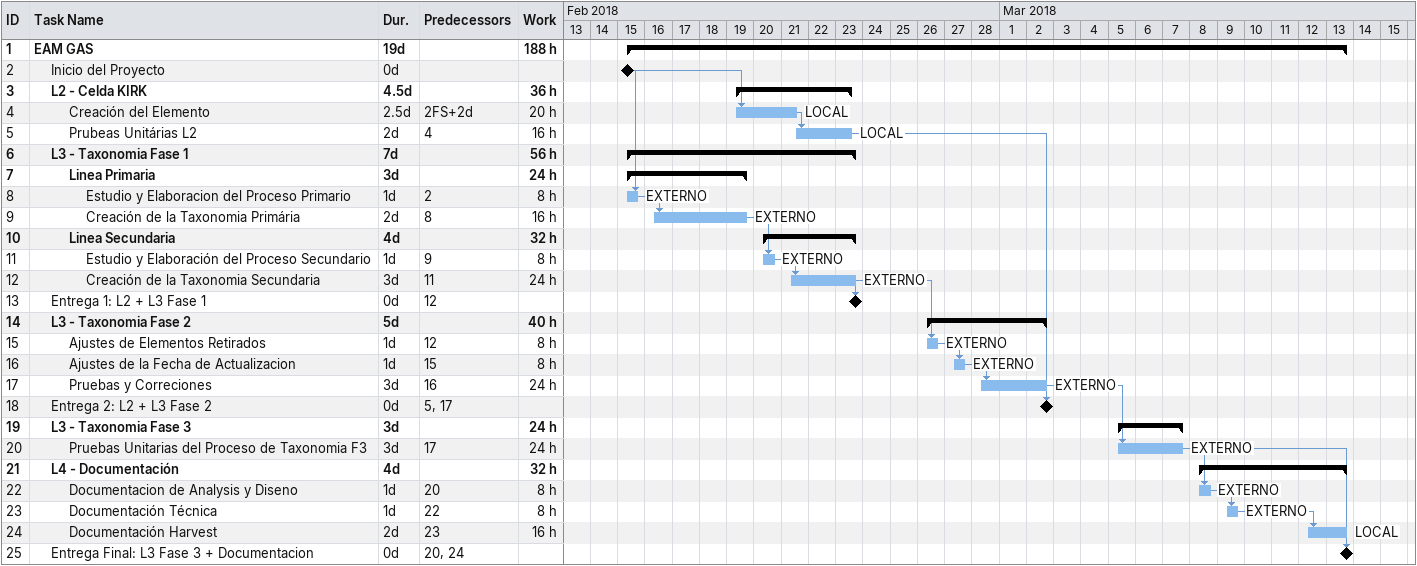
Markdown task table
| ID | Level | Task | Duration | Start | Finish | Predecessors | Resources | Work (h) |
|---|---|---|---|---|---|---|---|---|
| 1 | 1 | **EAM GAS** | 19d | 2018-02-15 | 2018-03-13 |  |  | 188 |
| 2 | 2 | Inicio del Proyecto | 0d | 2018-02-15 | 2018-02-15 |  |  |  |
| 3 | 2 | **L2 - Celda KIRK** | 4.5d | 2018-02-19 | 2018-02-23 |  |  | 36 |
| 4 | 3 | Creación del Elemento | 2.5d | 2018-02-19 | 2018-02-21 | 2FS+2d | LOCAL | 20 |
| 5 | 3 | Prubeas Unitárias L2 | 2d | 2018-02-21 | 2018-02-23 | 4 | LOCAL | 16 |
| 6 | 2 | **L3 - Taxonomia Fase 1** | 7d | 2018-02-15 | 2018-02-23 |  |  | 56 |
| 7 | 3 | **Linea Primaria** | 3d | 2018-02-15 | 2018-02-19 |  |  | 24 |
| 8 | 4 | Estudio y Elaboracion del Proceso Primario | 1d | 2018-02-15 | 2018-02-15 | 2 | EXTERNO | 8 |
| 9 | 4 | Creación de la Taxonomia Primária | 2d | 2018-02-16 | 2018-02-19 | 8 | EXTERNO | 16 |
| 10 | 3 | **Linea Secundaria** | 4d | 2018-02-20 | 2018-02-23 |  |  | 32 |
| 11 | 4 | Estudio y Elaboración del Proceso Secundario | 1d | 2018-02-20 | 2018-02-20 | 9 | EXTERNO | 8 |
| 12 | 4 | Creación de la Taxonomia Secundaria | 3d | 2018-02-21 | 2018-02-23 | 11 | EXTERNO | 24 |
| 13 | 2 | Entrega 1: L2 + L3 Fase 1 | 0d | 2018-02-23 | 2018-02-23 | 12 |  |  |
| 14 | 2 | **L3 - Taxonomia Fase 2** | 5d | 2018-02-26 | 2018-03-02 |  |  | 40 |
| 15 | 3 | Ajustes de Elementos Retirados | 1d | 2018-02-26 | 2018-02-26 | 12 | EXTERNO | 8 |
| 16 | 3 | Ajustes de la Fecha de Actualizacion | 1d | 2018-02-27 | 2018-02-27 | 15 | EXTERNO | 8 |
| 17 | 3 | Pruebas y Correciones | 3d | 2018-02-28 | 2018-03-02 | 16 | EXTERNO | 24 |
| 18 | 2 | Entrega 2: L2 + L3 Fase 2 | 0d | 2018-03-02 | 2018-03-02 | 5, 17 |  |  |
| 19 | 2 | **L3 - Taxonomia Fase 3** | 3d | 2018-03-05 | 2018-03-07 |  |  | 24 |
| 20 | 3 | Pruebas Unitarias del Proceso de Taxonomia F3 | 3d | 2018-03-05 | 2018-03-07 | 17 | EXTERNO | 24 |
| 21 | 2 | **L4 - Documentación** | 4d | 2018-03-08 | 2018-03-13 |  |  | 32 |
| 22 | 3 | Documentacion de Analysis y Diseno | 1d | 2018-03-08 | 2018-03-08 | 20 | EXTERNO | 8 |
| 23 | 3 | Documentación Técnica | 1d | 2018-03-09 | 2018-03-09 | 22 | EXTERNO | 8 |
| 24 | 3 | Documentación Harvest | 2d | 2018-03-12 | 2018-03-13 | 23 | LOCAL | 16 |
| 25 | 2 | Entrega Final: L3 Fase 3 + Documentacion | 0d | 2018-03-13 | 2018-03-13 | 20, 24 |  |  |
